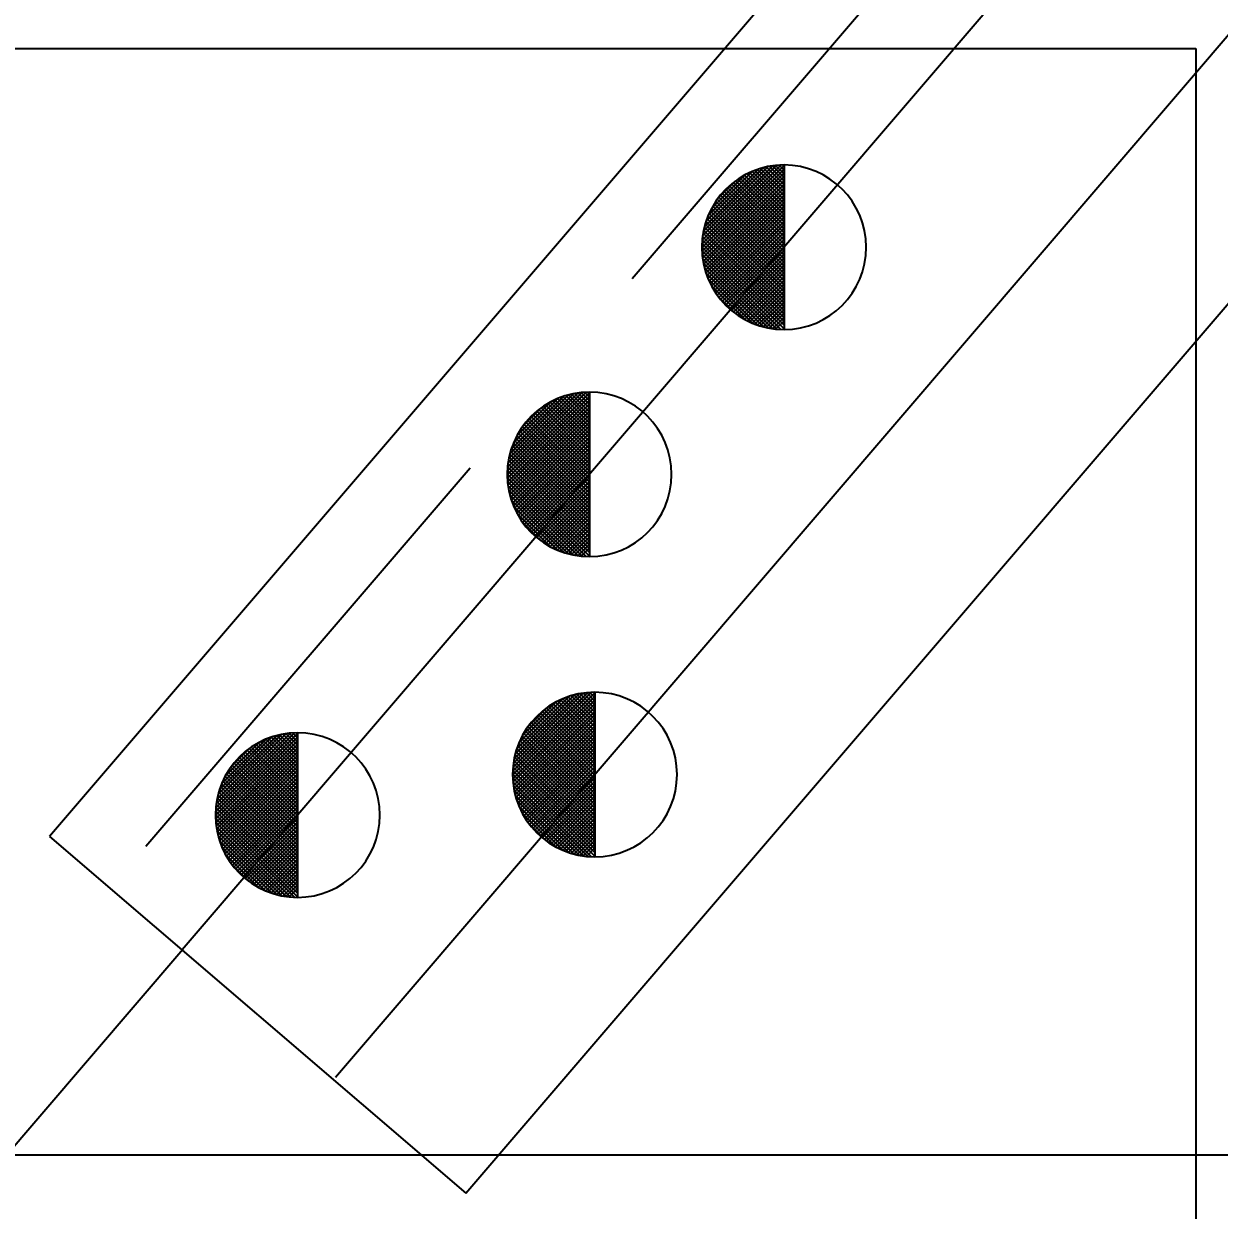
# Model space of a CAD drawing. Extents: x 512897 to 529117, y 6597 to 18077.
# Drawn here: x 515572.4 to 515812.3, y 16444.4 to 16682.3 of the extents above; entities that cross this region are included whole.
import ezdxf

# ---------------------------------------------------------------- set-up
doc = ezdxf.new("R2010")
doc.units = 0
doc.header["$LTSCALE"] = 200
doc.header["$MEASUREMENT"] = 0
doc.linetypes.add('DASHED', pattern=[0.75, 0.5, -0.25])
doc.layers.get('0').update_dxf_attribs({"linetype": 'CONTINUOUS'})
for name, color, linetype in [('ASSI', 6, 'CONTINUOUS'), ('FORI', 2, 'CONTINUOUS'), ('LINEA_ANG', 2, 'CONTINUOUS'), ('LINEE_PIASTRE', 2, 'CONTINUOUS'), ('LS', 7, 'CONTINUOUS'), ('TRAT-Y', 7, 'DASHED')]:
    doc.layers.add(name, color=color, linetype=linetype)
doc.styles.add('QUOTE', font='ROMANS8.SHX', dxfattribs={"width": 0.7})
doc.styles.add('RS', font='ROMANS8.shx', dxfattribs={"width": 0.7})
doc.styles.get("Standard").update_dxf_attribs({"font": 'ROMANS8.SHX', "width": 0.7})
doc.dimstyles.new('TRATTO', dxfattribs={"dimscale": 0, "dimtxt": 60, "dimasz": 40, "dimexe": 0, "dimexo": 0, "dimgap": 5, "dimtad": 1, "dimrnd": 0.5, "dimdsep": 46, "dimtxsty": 'RS', "dimblk1": 'OBLIQUE', "dimblk2": 'OBLIQUE', "dimsah": 1, "dimcen": 0.09, "dimclrd": 2, "dimclre": 2, "dimclrt": 7, "dimadec": 0, "dimazin": 0, "dimtfac": 1, "dimtix": 1, "dimtmove": 2, "dimatfit": 3, "dimfxl": 1, "dimtolj": 1, "dimtzin": 0, "dimarcsym": 0})

# ---------------------------------------------------------------- blocks, each defined once
blk = doc.blocks.new('ASSE98')
blk.add_line((0, 0), (1, 0))
at = {"color": 7, "style": 'QUOTE', "width": 0.5, "flags": 1}
for tag, p in [('TI', (1.38308, 6.82731)), ('DI_S', (1.38308, 6.42178)), ('D_S', (1.38308, 6.02092)), ('E_S', (1.38308, 5.68065)), ('NFORI', (1.36454, 5.29792)), ('ALAR', (1.36349, 4.93246)), ('FAM', (1.3775, 4.54645)), ('ALA', (1.38308, 4.19257)), ('DISP2', (1.38308, 3.84971)), ('DISP1', (1.38308, 3.50686)), ('PINZAF', (1.38308, 3.164)), ('PINZAI', (1.38308, 2.82114)), ('TRP', (1.38308, 2.47829)), ('NP', (1.38308, 2.13543)), ('SV', (1.38308, 1.79257)), ('PESO', (1.38308, 1.44971)), ('QUA', (1.38308, 1.10686)), ('LUN', (1.38308, 0.764)), ('PROF', (1.38308, 0.42114)), ('POS', (1.38308, 0.07829))]:
    blk.add_attdef(tag, p, '', height=0.2, dxfattribs=at)
at = {"color": 7, "flags": 1}
for tag, p in [('LAV1', (3.07431, 6.82847)), ('LAV2', (3.07431, 6.49513)), ('LAV3', (3.07431, 6.1618)), ('LAV4', (3.07431, 5.82847)), ('LAV5', (3.07431, 5.49513)), ('LAV6', (3.07431, 5.1618)), ('LAV7', (3.07431, 4.82847)), ('LAV8', (3.07431, 4.49513)), ('LAV9', (3.07431, 4.1618)), ('LAV10', (3.07431, 3.82847))]:
    blk.add_attdef(tag, p, '', height=0.2, dxfattribs=at)
blk = doc.blocks.new('_OBLIQUE')
at = {"color": 0, "linetype": 'ByBlock'}
blk.add_line((-0.5, -0.5), (0.5, 0.5), dxfattribs=at)
blk = doc.blocks.new('*D21')
at = {"layer": 'LS', "color": 2, "lineweight": -2, "transparency": 16777216}
for p, q in [((515487.41, 16360.37), (515487.41, 17443.23)), ((515487.41, 17443.23), (518487.41, 17443.23)), ((518487.41, 16936.37), (518487.41, 17443.23))]:
    blk.add_line(p, q, dxfattribs=at)
at = {"layer": 'LS', "color": 2, "lineweight": -2, "transparency": 16777216, "xscale": 40, "yscale": 40, "zscale": 40, "rotation": 180}
blk.add_blockref('_OBLIQUE', (515487.41, 17443.23), dxfattribs=at)
at = {"layer": 'LS', "color": 2, "lineweight": -2, "transparency": 16777216, "xscale": 40, "yscale": 40, "zscale": 40}
blk.add_blockref('_OBLIQUE', (518487.41, 17443.23), dxfattribs=at)
at = {"layer": 'LS', "color": 7, "transparency": 16777216, "insert": (516987.41, 17478.23), "char_height": 60, "attachment_point": 5, "style": 'RS'}
blk.add_mtext('\\A1;3000', dxfattribs=at)
blk = doc.blocks.new('20')
at = {"color": 0}
for p, q in [((0, 0.982), (0.018, 1)), ((0, 0.937), (0.061, 0.998)), ((0, 0.892), (0.102, 0.995)), ((1, -0.007), (0, 0.993)), ((0, 0.848), (0.142, 0.99)), ((0, 0.803), (0.181, 0.984)), ((0, 0.758), (0.218, 0.976)), ((0, 0.713), (0.254, 0.967)), ((0, 0.668), (0.289, 0.957)), ((0.999, -0.051), (0, 0.948)), ((0, 0.623), (0.323, 0.946)), ((0, 0.578), (0.356, 0.934)), ((0, 0.533), (0.388, 0.922)), ((0, 0.488), (0.419, 0.908)), ((0.996, -0.093), (0, 0.903)), ((0, 0.443), (0.45, 0.893)), ((0, 0.398), (0.479, 0.878)), ((0.999, 0.039), (0.039, 0.999)), ((0.996, 0.087), (0.087, 0.996)), ((0.991, 0.137), (0.137, 0.991)), ((0.982, 0.191), (0.191, 0.982)), ((0.969, 0.249), (0.249, 0.969)), ((0.95, 0.312), (0.312, 0.95)), ((0.923, 0.384), (0.384, 0.923)), ((0.883, 0.469), (0.469, 0.883)), ((0, 0.354), (0.508, 0.861)), ((0.991, -0.133), (0, 0.858)), ((0, 0.309), (0.536, 0.844)), ((0, 0.264), (0.563, 0.827)), ((0.985, -0.172), (0, 0.813)), ((0, 0.219), (0.589, 0.808)), ((0, 0.174), (0.615, 0.789)), ((0, 0.129), (0.64, 0.769)), ((0.978, -0.209), (0, 0.768)), ((0, 0.084), (0.664, 0.748)), ((0.808, 0.589), (0.589, 0.808)), ((0, 0.039), (0.687, 0.726)), ((0.969, -0.246), (0, 0.724)), ((0, -0.006), (0.71, 0.704)), ((0, -0.051), (0.732, 0.681)), ((0.96, -0.281), (0, 0.679)), ((0, -0.095), (0.753, 0.658)), ((0.949, -0.315), (0, 0.634)), ((0, -0.14), (0.774, 0.633)), ((0, -0.185), (0.794, 0.608)), ((0.937, -0.348), (0, 0.589)), ((0, -0.23), (0.813, 0.583)), ((0, -0.275), (0.831, 0.556)), ((0.925, -0.381), (0, 0.544)), ((0, -0.32), (0.849, 0.529)), ((0, -0.365), (0.866, 0.501)), ((0.911, -0.412), (0, 0.499)), ((0, -0.41), (0.882, 0.472)), ((0.897, -0.443), (0, 0.454)), ((0, -0.455), (0.897, 0.442)), ((0, -0.5), (0.911, 0.412)), ((0.881, -0.472), (0, 0.409)), ((0, -0.544), (0.925, 0.38)), ((0.865, -0.501), (0, 0.364)), ((0, -0.589), (0.937, 0.348)), ((0.849, -0.529), (0, 0.319)), ((0, -0.634), (0.949, 0.315)), ((0, -0.679), (0.96, 0.281)), ((0.831, -0.556), (0, 0.275)), ((0, -0.724), (0.969, 0.245)), ((0.813, -0.583), (0, 0.23)), ((0, -0.769), (0.978, 0.209)), ((0.793, -0.609), (0, 0.185)), ((0, -0.814), (0.985, 0.171)), ((0.774, -0.634), (0, 0.14)), ((0, -0.859), (0.991, 0.132)), ((0.753, -0.658), (0, 0.095)), ((0, -0.904), (0.996, 0.092)), ((0.732, -0.682), (0, 0.05)), ((0, -0.949), (0.999, 0.05)), ((0, -0.993), (1, 0.007)), ((0.71, -0.705), (0, 0.005)), ((0.687, -0.727), (0, -0.04)), ((0.664, -0.748), (0, -0.085)), ((0.639, -0.769), (0, -0.13)), ((0.039, -0.999), (0.999, -0.039)), ((0.087, -0.996), (0.996, -0.087)), ((0.138, -0.99), (0.99, -0.138)), ((0.614, -0.789), (0, -0.174)), ((0.589, -0.808), (0, -0.219)), ((0.563, -0.827), (0, -0.264)), ((0.192, -0.981), (0.981, -0.192)), ((0.25, -0.968), (0.968, -0.25)), ((0.535, -0.845), (0, -0.309)), ((0.508, -0.862), (0, -0.354)), ((0.479, -0.878), (0, -0.399)), ((0.313, -0.95), (0.95, -0.313)), ((0.385, -0.923), (0.923, -0.385)), ((0.449, -0.893), (0, -0.444)), ((0.419, -0.908), (0, -0.489)), ((0.388, -0.922), (0, -0.534)), ((0.356, -0.935), (0, -0.579)), ((0.47, -0.883), (0.883, -0.47)), ((0.323, -0.946), (0, -0.623)), ((0.289, -0.957), (0, -0.668)), ((0.254, -0.967), (0, -0.713)), ((0.591, -0.807), (0.807, -0.591)), ((0.218, -0.976), (0, -0.758)), ((0.181, -0.984), (0, -0.803)), ((0.142, -0.99), (0, -0.848)), ((0.102, -0.995), (0, -0.893))]:
    blk.add_line(p, q, dxfattribs=at)
blk.add_line((0, 1), (0, -1))
blk.add_circle((0, 0), 1)

msp = doc.modelspace()

# ---------------------------------------------------------------- linework, layer by layer
at = {"layer": 'LINEA_ANG'}
for p, q in [((515942.666, 16945.293), (515577.572, 16519.35)), ((515661.09, 16447.763), (516026.184, 16873.706)), ((515577.572, 16519.35), (515661.09, 16447.763)), ((518522.405, 16455.374), (515452.405, 16455.374))]:
    msp.add_line(p, q, dxfattribs=at)
at = {"layer": 'LINEE_PIASTRE'}
for p, q in [((515382.558, 16677.376), (515807.558, 16677.376)), ((515807.558, 16677.376), (515807.558, 16279.376))]:
    msp.add_line(p, q, dxfattribs=at)
at = {"layer": 'LS', "color": 6}
for p, q in [((515999.61, 16896.483), (515634.918, 16471.009)), ((515487.405, 16360.374), (515604.29, 16496.74))]:
    msp.add_line(p, q, dxfattribs=at)
msp.add_arc((510255.609, 28305.216), 13135.413, 294.945891, 296.4791222, dxfattribs=at)
at = {"layer": 'TRAT-Y'}
msp.add_line((515954.814, 16934.88), (515589.72, 16508.937), dxfattribs=at)

# ---------------------------------------------------------------- block references
at = {"layer": 'ASSI', "xscale": 561, "rotation": 229.3987053549964}
msp.add_blockref('ASSE98', (515969.24, 16922.515), dxfattribs=at)
at = {"layer": 'FORI', "xscale": -16.5, "yscale": 16.5, "zscale": 16.5}
for p in [(515724.944, 16637.503), (515685.897, 16591.948), (515686.981, 16531.749), (515627.325, 16523.615)]:
    msp.add_blockref('20', p, dxfattribs=at)

# ---------------------------------------------------------------- dimensions: what is measured, and where the dimension line sits
at = {"layer": 'LS'}
dim = msp.add_linear_dim(base=(518487.405, 17443.23), p1=(515487.405, 16360.374), p2=(518487.405, 16936.374), dimstyle='TRATTO', override={"dimscale": 1}, dxfattribs=at)
dim.commit()
dim.dimension.update_dxf_attribs({"geometry": '*D21', "text_midpoint": (516987.405, 17478.23)})

doc.saveas('drawing.dxf')
